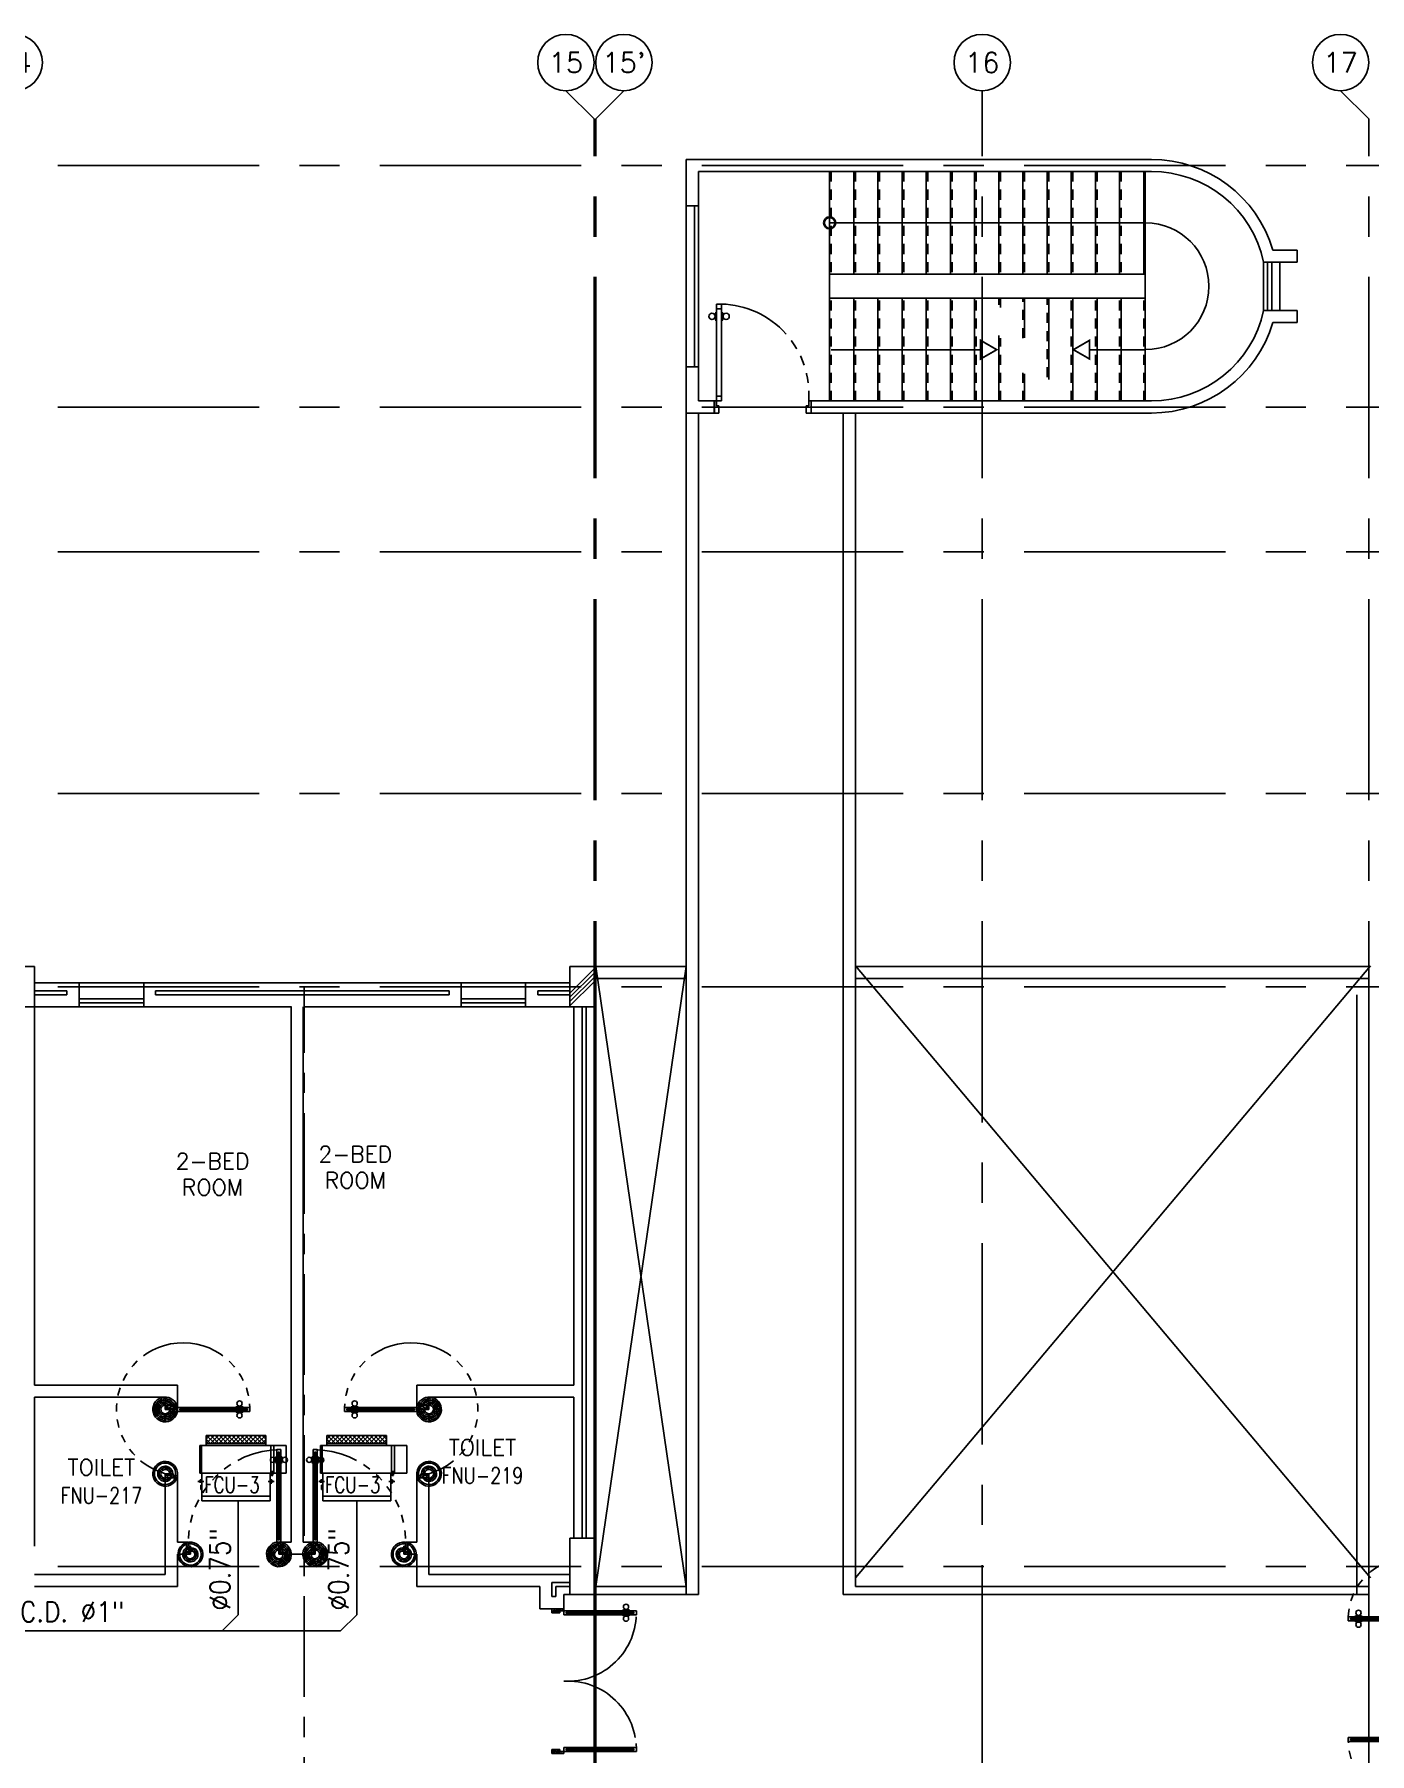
# Model space of a CAD drawing. Extents: x 417866242 to 417866469, y 43498047 to 43498124.
# Drawn here: x 417866409.37 to 417866425.95, y 43498102.88 to 43498124.24 of the extents above; entities that cross this region are included whole.
import ezdxf
from ezdxf.enums import TextEntityAlignment as Align

# ---------------------------------------------------------------- set-up
doc = ezdxf.new("R2010")
doc.units = 0
doc.header["$MEASUREMENT"] = 0
for name, pattern in [('CENTER', [2, 1.25, -0.25, 0.25, -0.25]), ('CENTERX2', [4, 2.5, -0.5, 0.5, -0.5]), ('HIDDEN', [0.375, 0.25, -0.125]), ('HIDDEN2', [0.1875, 0.125, -0.0625])]:
    doc.linetypes.add(name, pattern=pattern)
doc.layers.get('0').update_dxf_attribs({"linetype": 'CONTINUOUS'})
for name, color, linetype in [('AC-CD', 6, 'CONTINUOUS'), ('AC-TEXT', 2, 'CONTINUOUS'), ('AX-CR', 7, 'CONTINUOUS'), ('AX-TXT', 2, 'CONTINUOUS'), ('AXES', 11, 'CENTERX2'), ('AXES1', 11, 'CENTER'), ('COL', 11, 'CONTINUOUS'), ('DOOR', 11, 'CONTINUOUS'), ('EJ', 11, 'CONTINUOUS'), ('FCU', 6, 'CONTINUOUS'), ('HAT', 11, 'CONTINUOUS'), ('INSUL', 11, 'CONTINUOUS'), ('M-TEXT', 2, 'CONTINUOUS'), ('P-SOLIDWASTE', 6, 'CONTINUOUS'), ('RM-NAME', 11, 'CONTINUOUS'), ('RM-NO', 11, 'CONTINUOUS'), ('ROOF', 11, 'CONTINUOUS'), ('SHAFT', 11, 'CONTINUOUS'), ('STR', 11, 'CONTINUOUS'), ('WALL', 11, 'CONTINUOUS'), ('WIN', 11, 'CONTINUOUS')]:
    doc.layers.add(name, color=color, linetype=linetype)
doc.styles.add('ROMANS', font='ROMANS.shx', dxfattribs={"width": 0.6})

# ---------------------------------------------------------------- blocks, each defined once
blk = doc.blocks.new('A$C7FB5060D')
at = {"layer": 'DOOR', "color": 0, "linetype": 'ByBlock'}
for p, q in [((1.353, 1.271), (1.203, 1.271)), ((1.203, 1.271), (1.203, 1.241)), ((1.203, 1.241), (1.264, 1.241)), ((1.264, 1.241), (1.264, 1.211)), ((1.264, 1.211), (1.353, 1.211)), ((1.353, 1.211), (1.353, 1.271)), ((0.06, 0.158), (0, 0.158)), ((0, 0.158), (0, 0.097)), ((0, 0.097), (0, 0.158)), ((0.06, 0.097), (0, 0.097)), ((0.06, 0.097), (0.06, 0.158)), ((0.207, 0.166), (0.099, 0.166)), ((0.099, 0.158), (0.099, 0.166)), ((0.099, 0.097), (0.099, 0.089)), ((0.207, 0.089), (0.099, 0.089)), ((0.114, 0.177), (0.192, 0.177)), ((0.114, 0.166), (0.114, 0.177)), ((0.114, 0.166), (0.192, 0.166)), ((0.114, 0.089), (0.192, 0.089)), ((0.114, 0.089), (0.114, 0.078)), ((0.114, 0.078), (0.192, 0.078)), ((0.192, 0.166), (0.192, 0.177)), ((0.192, 0.089), (0.192, 0.078)), ((0.207, 0.158), (0.207, 0.166)), ((0.207, 0.097), (0.207, 0.089)), ((1.203, 0.158), (1.143, 0.158)), ((1.143, 0.158), (1.143, 0.097)), ((1.143, 0.097), (1.203, 0.097)), ((1.203, 0.158), (1.203, 0.097)), ((1.203, 0.097), (1.264, 0.097)), ((1.203, 0.067), (1.203, 0.097)), ((1.203, 0.067), (1.353, 0.067)), ((1.264, 0.127), (1.353, 0.127)), ((1.264, 0.097), (1.264, 0.127)), ((1.353, 0.127), (1.353, 0.067))]:
    blk.add_line(p, q, dxfattribs=at)
at = {"layer": 'DOOR', "linetype": 'ByBlock'}
for p, q in [((0.06, 0.158), (1.143, 0.158)), ((1.143, 0.097), (0.06, 0.097))]:
    blk.add_line(p, q, dxfattribs=at)
at = {"layer": 'DOOR', "color": 0, "linetype": 'ByBlock'}
for centre in [(0.153, 0.216), (0.153, 0.039)]:
    blk.add_circle(centre, 0.039, dxfattribs=at)
at = {"layer": 'DOOR', "linetype": 'HIDDEN', "ltscale": 0.5}
blk.add_arc((1.116, 0.127), 1.117, 85.5184, 178.456, dxfattribs=at)
at = {"layer": 'WALL'}
for p, q in [((1.353, 1.271), (1.203, 1.271)), ((1.353, 0.067), (1.203, 0.067)), ((1.353, 0.067), (1.203, 0.067)), ((1.203, 0.067), (1.353, 0.067))]:
    blk.add_line(p, q, dxfattribs=at)
blk = doc.blocks.new('A$C1DFA4FE8')
at = {"layer": 'DOOR', "color": 0, "linetype": 'ByBlock'}
for p, q in [((0, 1631), (0, 1581)), ((0, 1581), (0, 1631)), ((50, 1631), (0, 1631)), ((50, 1581), (0, 1581)), ((30, 1614), (30, 1598)), ((50, 1614), (30, 1614)), ((50, 1598), (30, 1598)), ((50, 1631), (50, 1614)), ((50, 1598), (50, 1581)), ((750, 1614), (750, 1631)), ((750, 1631), (800, 1631)), ((770, 1614), (750, 1614)), ((750, 1581), (750, 1598)), ((750, 1598), (770, 1598)), ((800, 1581), (750, 1581)), ((770, 1598), (770, 1614)), ((950, 1656), (800, 1656)), ((800, 1656), (800, 1631)), ((800, 1581), (800, 1631)), ((800, 1631), (850, 1631)), ((850, 1631), (850, 1606)), ((850, 1606), (950, 1606)), ((950, 1606), (950, 1656)), ((0, 81), (0, 131)), ((0, 131), (0, 81)), ((50, 131), (0, 131)), ((50, 81), (0, 81)), ((30, 98), (30, 114)), ((50, 114), (30, 114)), ((50, 98), (30, 98)), ((50, 114), (50, 131)), ((50, 81), (50, 98)), ((83, 131), (83, 138)), ((173, 138), (83, 138)), ((83, 81), (83, 74)), ((173, 74), (83, 74)), ((95, 138), (95, 147)), ((95, 147), (160, 147)), ((95, 138), (160, 138)), ((95, 74), (95, 65)), ((95, 74), (160, 74)), ((95, 65), (160, 65)), ((160, 138), (160, 147)), ((160, 74), (160, 65)), ((173, 131), (173, 138)), ((173, 81), (173, 74)), ((750, 131), (750, 114)), ((800, 131), (750, 131)), ((750, 114), (770, 114)), ((750, 98), (750, 81)), ((770, 98), (750, 98)), ((750, 81), (800, 81)), ((770, 114), (770, 98)), ((800, 131), (800, 81)), ((800, 56), (800, 81)), ((800, 81), (850, 81)), ((950, 56), (800, 56)), ((850, 106), (950, 106)), ((850, 81), (850, 106)), ((950, 106), (950, 56))]:
    blk.add_line(p, q, dxfattribs=at)
at = {"layer": 'DOOR', "linetype": 'ByBlock'}
for p, q in [((750, 1631), (50, 1631)), ((750, 1614), (50, 1614)), ((750, 1598), (50, 1598)), ((50, 1581), (750, 1581)), ((50, 131), (750, 131)), ((750, 114), (50, 114)), ((750, 98), (50, 98)), ((750, 81), (50, 81))]:
    blk.add_line(p, q, dxfattribs=at)
at = {"layer": 'DOOR', "color": 9, "linetype": 'ByBlock'}
for p, q in [((950, 1606), (837, 1656)), ((950, 1606), (850, 1619)), ((950, 1606), (910, 1656)), ((950, 106), (837, 56)), ((950, 106), (850, 93)), ((950, 106), (910, 56))]:
    blk.add_line(p, q, dxfattribs=at)
at = {"layer": 'DOOR', "color": 0, "linetype": 'ByBlock'}
for centre in [(128, 179), (128, 32)]:
    blk.add_circle(centre, 32.4, dxfattribs=at)
at = {"layer": 'DOOR', "linetype": 'HIDDEN', "ltscale": 0.5}
for centre, start, end in [((752, 1606), 178.0938, 273.7249), ((752, 106), 86.2751, 181.9062)]:
    blk.add_arc(centre, 752, start, end, dxfattribs=at)
at = {"layer": 'DOOR', "color": 9, "linetype": 'ByBlock'}
for centre, radius, start, end in [((950, 1606), 154, 161.1053, 166.2858), ((950, 1606), 134, 158.1598, 169.28), ((950, 1606), 114, 154.0838, 167.3774), ((950, 1606), 94.4, 148.0182, 180), ((950, 1606), 74.4, 137.7764, 180), ((950, 1606), 54.4, 113.2074, 180), ((950, 1606), 34.4, 90, 180), ((950, 1606), 14.4, 90, 180), ((950, 106), 154, 193.7142, 198.8947), ((950, 106), 134, 190.72, 201.8402), ((950, 106), 114, 192.6226, 205.9162), ((950, 106), 94.4, 180, 211.9818), ((950, 106), 74.4, 180, 222.2236), ((950, 106), 54.4, 180, 246.7926), ((950, 106), 34.4, 180, 270), ((950, 106), 14.4, 180, 270)]:
    blk.add_arc(centre, radius, start, end, dxfattribs=at)
blk = doc.blocks.new('A$C272A55A0')
at = {"layer": 'DOOR', "color": 0, "linetype": 'ByBlock'}
for p, q in [((0, 900), (0, 1050)), ((50, 1050), (0, 1050)), ((0, 900), (25, 900)), ((25, 950), (50, 950)), ((25, 900), (25, 950)), ((75, 900), (25, 900)), ((25, 850), (25, 900)), ((58, 870), (42, 870)), ((42, 870), (42, 850)), ((50, 950), (50, 1050)), ((58, 850), (58, 870)), ((75, 900), (75, 850)), ((1725, 900), (1775, 900)), ((1725, 900), (1725, 850)), ((1742, 870), (1758, 870)), ((1742, 850), (1742, 870)), ((1750, 950), (1750, 1050)), ((1750, 1050), (1800, 1050)), ((1775, 950), (1750, 950)), ((1758, 870), (1758, 850)), ((1775, 900), (1775, 950)), ((1800, 900), (1775, 900)), ((1775, 850), (1775, 900)), ((1800, 1050), (1800, 900)), ((42, 850), (25, 850)), ((75, 850), (58, 850)), ((1725, 850), (1742, 850)), ((1758, 850), (1775, 850)), ((25, 50), (42, 50)), ((25, 50), (25, 0)), ((25, 0), (75, 0)), ((75, 0), (25, 0)), ((42, 50), (42, 30)), ((42, 30), (58, 30)), ((58, 50), (75, 50)), ((58, 50), (58, 30)), ((75, 50), (75, 0)), ((1718, 160), (1709, 160)), ((1709, 95), (1709, 160)), ((1718, 95), (1709, 95)), ((1725, 173), (1718, 173)), ((1718, 173), (1718, 83)), ((1718, 95), (1718, 160)), ((1725, 83), (1718, 83)), ((1742, 50), (1725, 50)), ((1725, 50), (1725, 0)), ((1775, 0), (1725, 0)), ((1725, 0), (1775, 0)), ((1742, 50), (1742, 30)), ((1758, 30), (1742, 30)), ((1775, 50), (1758, 50)), ((1758, 50), (1758, 30)), ((1775, 173), (1782, 173)), ((1775, 83), (1782, 83)), ((1775, 50), (1775, 0)), ((1782, 173), (1782, 83)), ((1782, 160), (1791, 160)), ((1782, 95), (1782, 160)), ((1782, 95), (1791, 95)), ((1791, 95), (1791, 160))]:
    blk.add_line(p, q, dxfattribs=at)
at = {"layer": 'DOOR', "color": 9, "linetype": 'ByBlock'}
for p, q in [((50, 1050), (0, 1010)), ((50, 1050), (0, 937)), ((50, 1050), (37, 950)), ((1750, 1050), (1800, 1010)), ((1750, 1050), (1800, 937)), ((1750, 1050), (1763, 950))]:
    blk.add_line(p, q, dxfattribs=at)
at = {"layer": 'DOOR', "linetype": 'ByBlock'}
for p, q in [((25, 850), (25, 50)), ((42, 850), (42, 50)), ((58, 850), (58, 50)), ((75, 50), (75, 850)), ((1725, 50), (1725, 850)), ((1742, 850), (1742, 50)), ((1758, 850), (1758, 50)), ((1775, 850), (1775, 50))]:
    blk.add_line(p, q, dxfattribs=at)
at = {"layer": 'DOOR', "color": 0, "linetype": 'ByBlock'}
for centre in [(1676, 128), (1824, 128)]:
    blk.add_circle(centre, 32.4, dxfattribs=at)
at = {"layer": 'DOOR', "color": 9, "linetype": 'ByBlock'}
for centre, radius, start, end in [((50, 1050), 54.4, 203.2074, 270), ((50, 1050), 74.4, 227.7764, 270), ((50, 1050), 94.4, 238.0182, 270), ((50, 1050), 114, 244.0838, 257.3774), ((50, 1050), 134, 248.1598, 259.28), ((50, 1050), 154, 251.1053, 256.2858), ((50, 1050), 34.4, 180, 270), ((50, 1050), 14.4, 180, 270), ((1750, 1050), 14.4, 270, 0), ((1750, 1050), 34.4, 270, 0), ((1750, 1050), 54.4, 270, 336.7926), ((1750, 1050), 74.4, 270, 312.2236), ((1750, 1050), 94.4, 270, 301.9818), ((1750, 1050), 114, 282.6226, 295.9162), ((1750, 1050), 134, 280.72, 291.8402), ((1750, 1050), 154, 283.7142, 288.8947)]:
    blk.add_arc(centre, radius, start, end, dxfattribs=at)
at = {"layer": 'DOOR', "linetype": 'HIDDEN', "ltscale": 0.5}
for centre, start, end in [((50, 851), 268.3174, 3.2965), ((1750, 851), 176.7035, 271.6826)]:
    blk.add_arc(centre, 851, start, end, dxfattribs=at)
at = {"layer": 'WALL', "linetype": 'ByBlock'}
blk.add_line((1800, 900), (1800, 1050), dxfattribs=at)
blk = doc.blocks.new('C11')
at = {"layer": 'HAT'}
h = blk.add_hatch(dxfattribs=at)
h.set_pattern_fill('ANSI31', color=256, scale=300, style=0)
h.set_pattern_definition([(45, (-248556.182, -75061.005), (-26.5165043, 26.5165043), [])])
h.paths.add_polyline_path([(300, 700), (0, 700), (0, 350), (300, 350)])
h.paths.add_polyline_path([(300, 350), (0, 350), (0, 0), (300, 0)])
at = {"layer": 'COL'}
blk.add_lwpolyline([(300, 700), (300, 0), (0, 0), (0, 700)], close=True, dxfattribs=at)
blk = doc.blocks.new('DOOR100')
at = {"layer": 'DOOR', "color": 7, "linetype": 'ByBlock'}
for p, q in [((-75, 1250), (-75, 1300)), ((-75, 1300), (-25, 1300)), ((-25, 1300), (-75, 1300)), ((-25, 1250), (-25, 1300)), ((-91, 1205), (-91, 1140)), ((-82, 1205), (-91, 1205)), ((-82, 1140), (-91, 1140)), ((-82, 1128), (-82, 1218)), ((-75, 1218), (-82, 1218)), ((-82, 1205), (-82, 1140)), ((-75, 1128), (-82, 1128)), ((-58, 1250), (-75, 1250)), ((-58, 1250), (-58, 1270)), ((-42, 1270), (-58, 1270)), ((-42, 1250), (-42, 1270)), ((-25, 1250), (-42, 1250)), ((-25, 1218), (-18, 1218)), ((-25, 1128), (-18, 1128)), ((-18, 1128), (-18, 1218)), ((-18, 1205), (-18, 1140)), ((-18, 1205), (-9, 1205)), ((-18, 1140), (-9, 1140)), ((-9, 1205), (-9, 1140)), ((-1200, 0), (-1200, 150)), ((-1200, 150), (-1175, 150)), ((-1200, 150), (-1200, 0)), ((-1150, 0), (-1200, 114)), ((-1150, 0), (-1200, 40)), ((-1150, 0), (-1200, 0)), ((-1175, 150), (-1175, 100)), ((-1175, 100), (-1150, 100)), ((-1150, 0), (-1163, 100)), ((-1150, 100), (-1150, 0)), ((-75, 200), (-58, 200)), ((-75, 150), (-75, 200)), ((-75, 150), (-25, 150)), ((-58, 200), (-58, 180)), ((-58, 180), (-42, 180)), ((-50, 0), (0, 114)), ((-50, 100), (-50, 0)), ((-50, 0), (-37, 100)), ((-25, 100), (-50, 100)), ((-50, 0), (0, 40)), ((-50, 0), (0, 0)), ((-42, 200), (-25, 200)), ((-42, 180), (-42, 200)), ((-25, 200), (-25, 150)), ((0, 150), (-25, 150)), ((-25, 150), (-25, 100)), ((0, 0), (0, 150)), ((0, 150), (0, 0))]:
    blk.add_line(p, q, dxfattribs=at)
at = {"layer": 'DOOR', "linetype": 'ByBlock'}
for p, q in [((-75, 1250), (-75, 200)), ((-58, 200), (-58, 1250)), ((-42, 200), (-42, 1250)), ((-25, 200), (-25, 1250))]:
    blk.add_line(p, q, dxfattribs=at)
at = {"layer": 'DOOR', "color": 7, "linetype": 'ByBlock'}
for centre in [(-124, 1173), (24, 1173)]:
    blk.add_circle(centre, 32.4, dxfattribs=at)
at = {"layer": 'DOOR', "linetype": 'HIDDEN', "ltscale": 0.5}
blk.add_arc((-25, 150), 1150, 90, 180, dxfattribs=at)
at = {"layer": 'DOOR', "color": 7, "linetype": 'ByBlock'}
for centre, radius, start, end in [((-1150, 0), 154, 103.7142, 108.8947), ((-1150, 0), 134, 100.72, 111.8402), ((-1150, 0), 94.4, 90, 121.9818), ((-1150, 0), 74.4, 90, 132.2236), ((-1150, 0), 54.4, 90, 156.7926), ((-1150, 0), 34.4, 90, 180), ((-1150, 0), 14.4, 90, 180), ((-50, 0), 94.4, 58.0182, 90), ((-50, 0), 74.4, 47.7764, 90), ((-50, 0), 54.4, 23.2074, 90), ((-50, 0), 34.4, 0, 90), ((-50, 0), 14.4, 0, 90), ((-50, 0), 134, 68.1598, 79.28), ((-50, 0), 114, 64.0838, 77.3774), ((-50, 0), 154, 71.1053, 76.2858)]:
    blk.add_arc(centre, radius, start, end, dxfattribs=at)
blk = doc.blocks.new('DOOR90')
at = {"layer": 'DOOR', "color": 7, "linetype": 'ByBlock'}
for p, q in [((-150, 0), (0, 0)), ((-150, 0), (-150, -25)), ((0, -50), (-114, 0)), ((0, -50), (-40, 0)), ((0, -50), (0, 0)), ((-1000, -25), (-1050, -25)), ((-1050, -75), (-1050, -25)), ((-1050, -25), (-1050, -75)), ((-1000, -75), (-1050, -75)), ((-1000, -42), (-1020, -42)), ((-1020, -42), (-1020, -58)), ((-1000, -58), (-1020, -58)), ((-1000, -25), (-1000, -42)), ((-1000, -58), (-1000, -75)), ((-878, -18), (-968, -18)), ((-968, -25), (-968, -18)), ((-968, -75), (-968, -82)), ((-878, -82), (-968, -82)), ((-955, -9), (-890, -9)), ((-955, -18), (-955, -9)), ((-955, -18), (-890, -18)), ((-955, -82), (-890, -82)), ((-955, -82), (-955, -91)), ((-955, -91), (-890, -91)), ((-890, -18), (-890, -9)), ((-890, -82), (-890, -91)), ((-878, -25), (-878, -18)), ((-878, -75), (-878, -82)), ((-200, -25), (-150, -25)), ((-200, -42), (-200, -25)), ((-180, -42), (-200, -42)), ((-200, -58), (-180, -58)), ((-200, -75), (-200, -58)), ((-150, -75), (-200, -75)), ((-180, -58), (-180, -42)), ((-150, -25), (-100, -25)), ((-150, -75), (-150, -25)), ((-100, -25), (-100, -50)), ((0, -50), (-100, -37)), ((-100, -50), (0, -50)), ((0, -850), (-114, -900)), ((-100, -875), (-100, -850)), ((0, -850), (-100, -863)), ((-100, -850), (0, -850)), ((0, -850), (-40, -900)), ((0, -850), (0, -900)), ((-150, -875), (-100, -875)), ((-150, -900), (-150, -875)), ((-150, -900), (0, -900)), ((0, -900), (-150, -900))]:
    blk.add_line(p, q, dxfattribs=at)
at = {"layer": 'DOOR', "linetype": 'ByBlock'}
for p, q in [((-200, -25), (-1000, -25)), ((-200, -42), (-1000, -42)), ((-200, -58), (-1000, -58)), ((-1000, -75), (-200, -75))]:
    blk.add_line(p, q, dxfattribs=at)
at = {"layer": 'DOOR', "color": 7, "linetype": 'ByBlock'}
for centre in [(-923, 24), (-923, -124)]:
    blk.add_circle(centre, 32.4, dxfattribs=at)
for centre, radius, start, end in [((0, -50), 154, 161.1053, 166.2858), ((0, -50), 94.4, 148.0182, 180), ((0, -50), 134, 158.1598, 169.28), ((0, -50), 114, 154.0838, 167.3774), ((0, -50), 74.4, 137.7764, 180), ((0, -50), 54.4, 113.2074, 180), ((0, -50), 34.4, 90, 180), ((0, -50), 14.4, 90, 180), ((0, -850), 94.4, 180, 211.9818), ((0, -850), 74.4, 180, 222.2236), ((0, -850), 54.4, 180, 246.7926), ((0, -850), 34.4, 180, 270), ((0, -850), 14.4, 180, 270), ((0, -850), 154, 193.7142, 198.8947), ((0, -850), 134, 190.72, 201.8402)]:
    blk.add_arc(centre, radius, start, end, dxfattribs=at)
at = {"layer": 'DOOR', "linetype": 'HIDDEN', "ltscale": 0.5}
blk.add_arc((-222, -50), 828, 178.2701, 275.003, dxfattribs=at)
blk = doc.blocks.new('AXU')
at = {"layer": 'AX-CR'}
blk.add_circle((0, 350), 350, dxfattribs=at)
at = {"layer": 'AX-TXT', "style": 'ROMANS'}
blk.add_attdef('AX', text='', height=250, dxfattribs=at).set_placement((0, 350), align=Align.MIDDLE)
blk = doc.blocks.new('*X99')
at = {"color": 0}
for p, q in [((16890, -2467), (16943, -2414)), ((16890, -2520), (16990, -2420)), ((16990, -2565), (16890, -2465)), ((16890, -2573), (16990, -2473)), ((16990, -2619), (16890, -2519)), ((16890, -2626), (16990, -2526)), ((16990, -2512), (16892, -2414)), ((16990, -2459), (16945, -2414)), ((16990, -2672), (16890, -2572)), ((16890, -2679), (16990, -2579)), ((16990, -2725), (16890, -2625)), ((16890, -2732), (16990, -2632)), ((16990, -2778), (16890, -2678)), ((16890, -2785), (16990, -2685)), ((16990, -2831), (16890, -2731)), ((16890, -2838), (16990, -2738)), ((16990, -2884), (16890, -2784)), ((16890, -2891), (16990, -2791)), ((16990, -2937), (16890, -2837)), ((16890, -2944), (16990, -2844)), ((16990, -2990), (16890, -2890)), ((16890, -2997), (16990, -2897)), ((16990, -3043), (16890, -2943)), ((16890, -3050), (16990, -2950)), ((16990, -3096), (16890, -2996)), ((16890, -3103), (16990, -3003)), ((16990, -3149), (16890, -3049)), ((16944, -3155), (16890, -3102)), ((16892, -3155), (16990, -3056)), ((16945, -3155), (16990, -3109))]:
    blk.add_line(p, q, dxfattribs=at)
blk = doc.blocks.new('RM1')
at = {"layer": 'RM-NAME', "style": 'ROMANS'}
for tag, p in [('ROOMNAME1', (0, 324)), ('ROOMNAME2', (0, 0))]:
    blk.add_attdef(tag, text='', height=200, dxfattribs=at).set_placement(p, align=Align.MIDDLE)

msp = doc.modelspace()

# ---------------------------------------------------------------- hatches: boundary and pattern name
at = {"layer": 'HAT', "linetype": 'ByBlock', "ltscale": 0.3}
h = msp.add_hatch(dxfattribs=at)
h.set_pattern_fill('ANSI31', color=256, scale=300, style=0)
h.set_pattern_definition([(45.000427, (417866157.528162, 43498029.797614), (-0.026516163, 0.026516558), [])])
h.paths.add_polyline_path([(417866416.321, 43498112.659), (417866416.021, 43498112.659), (417866416.021, 43498112.409), (417866416.321, 43498112.409)])
h.paths.add_polyline_path([(417866416.321, 43498112.409), (417866416.021, 43498112.409), (417866416.021, 43498112.159), (417866416.321, 43498112.159)])

# ---------------------------------------------------------------- linework, layer by layer
at = {"layer": 'AC-CD'}
for p, q in [((417866411.901, 43498106.023), (417866411.901, 43498104.608)), ((417866413.374, 43498106.023), (417866413.374, 43498104.608)), ((417866411.701, 43498104.408), (417866411.901, 43498104.608)), ((417866413.174, 43498104.408), (417866413.374, 43498104.608)), ((417866413.174, 43498104.408), (417866408.443, 43498104.408))]:
    msp.add_line(p, q, dxfattribs=at)
at = {"layer": 'AXES'}
for p, q in [((417866416.321, 43498123.187), (417866415.971, 43498123.537)), ((417866416.341, 43498123.187), (417866416.691, 43498123.537)), ((417866421.141, 43498046.724), (417866421.141, 43498123.537)), ((417866425.941, 43498123.187), (417866425.591, 43498123.537)), ((417866416.321, 43498046.724), (417866416.321, 43498123.187)), ((417866416.341, 43498046.724), (417866416.341, 43498123.187)), ((417866425.941, 43498046.724), (417866425.941, 43498123.187)), ((417866468.161, 43498122.609), (417866400.121, 43498122.609)), ((417866468.161, 43498119.609), (417866400.121, 43498119.609)), ((417866468.161, 43498117.809), (417866400.121, 43498117.809)), ((417866468.161, 43498114.809), (417866400.121, 43498114.809)), ((417866468.161, 43498112.409), (417866400.121, 43498112.409)), ((417866468.161, 43498105.209), (417866400.121, 43498105.209))]:
    msp.add_line(p, q, dxfattribs=at)
at = {"layer": 'AXES1'}
msp.add_line((417866412.721, 43498053.589), (417866412.721, 43498112.409), dxfattribs=at)
at = {"layer": 'COL'}
for p, q in [((417866416.021, 43498112.659), (417866416.321, 43498112.659)), ((417866416.021, 43498112.159), (417866416.021, 43498112.659)), ((417866416.321, 43498112.659), (417866416.321, 43498112.159)), ((417866416.321, 43498112.159), (417866416.021, 43498112.159))]:
    msp.add_line(p, q, dxfattribs=at)
at = {"layer": 'COL', "linetype": 'HIDDEN2'}
msp.add_line((417866425.941, 43498112.659), (417866425.941, 43498112.509), dxfattribs=at)
at = {"layer": 'COL'}
msp.add_lwpolyline([(417866408.871, 43498112.159), (417866408.871, 43498112.659), (417866409.371, 43498112.659), (417866409.371, 43498112.159)], close=True, dxfattribs=at)
at = {"layer": 'EJ'}
for p, q in [((417866416.321, 43498102.709), (417866416.321, 43498104.859)), ((417866416.341, 43498102.709), (417866416.341, 43498104.859))]:
    msp.add_line(p, q, dxfattribs=at)
at = {"layer": 'FCU', "color": 6}
for p, q in [((417866411.424, 43498106.369), (417866411.424, 43498106.712)), ((417866411.424, 43498106.712), (417866412.343, 43498106.712)), ((417866412.343, 43498106.712), (417866412.343, 43498106.369)), ((417866412.923, 43498106.369), (417866412.923, 43498106.712)), ((417866412.923, 43498106.712), (417866413.843, 43498106.712)), ((417866413.843, 43498106.712), (417866413.843, 43498106.369)), ((417866412.343, 43498106.369), (417866411.424, 43498106.369)), ((417866411.452, 43498106.023), (417866411.452, 43498106.369)), ((417866412.297, 43498106.023), (417866412.297, 43498106.369)), ((417866413.843, 43498106.369), (417866412.923, 43498106.369)), ((417866412.951, 43498106.023), (417866412.951, 43498106.369)), ((417866413.796, 43498106.023), (417866413.796, 43498106.369)), ((417866411.452, 43498106.023), (417866412.297, 43498106.023)), ((417866412.951, 43498106.023), (417866413.796, 43498106.023))]:
    msp.add_line(p, q, dxfattribs=at)
at = {"layer": 'FCU', "color": 3}
for p, q in [((417866411.444, 43498106.369), (417866411.444, 43498106.712)), ((417866411.504, 43498106.834), (417866412.245, 43498106.834)), ((417866411.504, 43498106.834), (417866411.504, 43498106.712)), ((417866411.504, 43498106.734), (417866412.245, 43498106.734)), ((417866412.245, 43498106.834), (417866412.245, 43498106.712)), ((417866412.305, 43498106.369), (417866412.305, 43498106.712)), ((417866412.343, 43498106.712), (417866412.496, 43498106.712)), ((417866412.496, 43498106.712), (417866412.496, 43498106.369)), ((417866412.943, 43498106.369), (417866412.943, 43498106.712)), ((417866413.003, 43498106.834), (417866413.744, 43498106.834)), ((417866413.003, 43498106.834), (417866413.003, 43498106.712)), ((417866413.003, 43498106.734), (417866413.744, 43498106.734)), ((417866413.744, 43498106.834), (417866413.744, 43498106.712)), ((417866413.804, 43498106.369), (417866413.804, 43498106.712)), ((417866413.843, 43498106.712), (417866413.995, 43498106.712)), ((417866413.995, 43498106.712), (417866413.995, 43498106.369)), ((417866411.402, 43498106.265), (417866411.475, 43498106.265)), ((417866411.422, 43498106.255), (417866411.422, 43498106.275)), ((417866411.422, 43498106.275), (417866411.452, 43498106.275)), ((417866411.422, 43498106.255), (417866411.452, 43498106.255)), ((417866411.437, 43498106.245), (417866411.437, 43498106.292)), ((417866412.347, 43498106.265), (417866412.274, 43498106.265)), ((417866412.327, 43498106.275), (417866412.297, 43498106.275)), ((417866412.327, 43498106.255), (417866412.297, 43498106.255)), ((417866412.312, 43498106.344), (417866412.312, 43498106.369)), ((417866412.332, 43498106.344), (417866412.312, 43498106.344)), ((417866412.312, 43498106.235), (417866412.312, 43498106.292)), ((417866412.322, 43498106.328), (417866412.322, 43498106.396)), ((417866412.327, 43498106.255), (417866412.327, 43498106.275)), ((417866412.332, 43498106.344), (417866412.332, 43498106.369)), ((417866412.496, 43498106.369), (417866412.343, 43498106.369)), ((417866412.902, 43498106.265), (417866412.974, 43498106.265)), ((417866412.921, 43498106.255), (417866412.921, 43498106.275)), ((417866412.921, 43498106.275), (417866412.951, 43498106.275)), ((417866412.921, 43498106.255), (417866412.951, 43498106.255)), ((417866412.936, 43498106.245), (417866412.936, 43498106.292)), ((417866413.846, 43498106.265), (417866413.773, 43498106.265)), ((417866413.826, 43498106.275), (417866413.796, 43498106.275)), ((417866413.826, 43498106.255), (417866413.796, 43498106.255)), ((417866413.811, 43498106.344), (417866413.811, 43498106.369)), ((417866413.831, 43498106.344), (417866413.811, 43498106.344)), ((417866413.811, 43498106.235), (417866413.811, 43498106.292)), ((417866413.821, 43498106.328), (417866413.821, 43498106.396)), ((417866413.826, 43498106.255), (417866413.826, 43498106.275)), ((417866413.831, 43498106.344), (417866413.831, 43498106.369)), ((417866413.995, 43498106.369), (417866413.843, 43498106.369)), ((417866411.437, 43498106.22), (417866411.452, 43498106.22)), ((417866411.437, 43498106.165), (417866411.437, 43498106.22)), ((417866411.437, 43498106.165), (417866411.452, 43498106.165)), ((417866411.452, 43498106.083), (417866412.297, 43498106.083)), ((417866412.936, 43498106.22), (417866412.951, 43498106.22)), ((417866412.936, 43498106.165), (417866412.936, 43498106.22)), ((417866412.936, 43498106.165), (417866412.951, 43498106.165)), ((417866412.951, 43498106.083), (417866413.796, 43498106.083))]:
    msp.add_line(p, q, dxfattribs=at)
at = {"layer": 'INSUL'}
for p, q in [((417866409.371, 43498112.359), (417866409.774, 43498112.359)), ((417866409.371, 43498112.309), (417866409.774, 43498112.309)), ((417866409.774, 43498112.359), (417866409.774, 43498112.309)), ((417866410.874, 43498112.359), (417866410.874, 43498112.309)), ((417866410.874, 43498112.359), (417866414.521, 43498112.359)), ((417866410.874, 43498112.309), (417866414.521, 43498112.309)), ((417866414.521, 43498112.359), (417866414.521, 43498112.309)), ((417866415.621, 43498112.359), (417866415.621, 43498112.309)), ((417866415.621, 43498112.359), (417866416.021, 43498112.359)), ((417866415.621, 43498112.309), (417866416.021, 43498112.309)), ((417866416.171, 43498105.559), (417866416.171, 43498112.159)), ((417866416.221, 43498105.559), (417866416.221, 43498112.159)), ((417866416.021, 43498105.009), (417866415.796, 43498105.009)), ((417866415.796, 43498105.009), (417866415.796, 43498104.834)), ((417866416.021, 43498104.959), (417866415.846, 43498104.959)), ((417866415.846, 43498104.959), (417866415.846, 43498104.834)), ((417866415.846, 43498104.834), (417866415.796, 43498104.834))]:
    msp.add_line(p, q, dxfattribs=at)
at = {"layer": 'P-SOLIDWASTE'}
msp.add_lwpolyline([(417866409.651, 43498104.408, 0, 0.15, 0), (417866409.924, 43498104.408, 0.15, 0.15, 0)], format="xyseb", dxfattribs=at)
at = {"layer": 'ROOF'}
for p, q in [((417866419.246, 43498121.259), (417866419.246, 43498120.959)), ((417866423.166, 43498121.259), (417866419.246, 43498121.259)), ((417866423.166, 43498120.959), (417866423.166, 43498121.259)), ((417866423.166, 43498120.959), (417866419.246, 43498120.959)), ((417866417.466, 43498119.534), (417866417.466, 43498104.859)), ((417866417.616, 43498119.534), (417866417.616, 43498104.859)), ((417866419.416, 43498119.534), (417866419.416, 43498104.859)), ((417866419.566, 43498119.534), (417866419.566, 43498104.959)), ((417866416.341, 43498112.659), (417866417.466, 43498112.659)), ((417866416.341, 43498112.659), (417866416.341, 43498112.459)), ((417866419.566, 43498112.659), (417866425.941, 43498112.659)), ((417866416.34, 43498112.509), (417866417.466, 43498112.509)), ((417866416.341, 43498104.859), (417866416.341, 43498112.459)), ((417866419.566, 43498112.509), (417866425.94, 43498112.509)), ((417866425.941, 43498104.859), (417866425.941, 43498112.459)), ((417866425.791, 43498104.859), (417866425.791, 43498112.309)), ((417866417.466, 43498104.959), (417866416.321, 43498104.959)), ((417866425.941, 43498104.959), (417866419.566, 43498104.959)), ((417866417.616, 43498104.859), (417866416.321, 43498104.859)), ((417866425.941, 43498104.859), (417866419.416, 43498104.859)), ((417866425.791, 43498104.859), (417866425.941, 43498104.859))]:
    msp.add_line(p, q, dxfattribs=at)
at = {"layer": 'SHAFT'}
for p, q in [((417866416.341, 43498104.959), (417866417.466, 43498112.659)), ((417866417.466, 43498104.959), (417866416.341, 43498112.659)), ((417866419.566, 43498105.069), (417866425.961, 43498112.669)), ((417866425.961, 43498105.069), (417866419.566, 43498112.669))]:
    msp.add_line(p, q, dxfattribs=at)
at = {"layer": 'STR'}
for p, q in [((417866419.246, 43498122.534), (417866419.246, 43498121.259)), ((417866419.546, 43498122.534), (417866419.546, 43498121.259)), ((417866419.846, 43498122.534), (417866419.846, 43498121.259)), ((417866420.146, 43498122.534), (417866420.146, 43498121.259)), ((417866420.446, 43498122.534), (417866420.446, 43498121.259)), ((417866420.746, 43498122.534), (417866420.746, 43498121.259)), ((417866421.046, 43498122.534), (417866421.046, 43498121.259)), ((417866421.346, 43498122.534), (417866421.346, 43498121.259)), ((417866421.646, 43498122.534), (417866421.646, 43498121.259)), ((417866421.946, 43498122.534), (417866421.946, 43498121.259)), ((417866422.246, 43498122.534), (417866422.246, 43498121.259)), ((417866422.546, 43498122.534), (417866422.546, 43498121.259)), ((417866422.846, 43498122.534), (417866422.846, 43498121.259)), ((417866423.146, 43498122.534), (417866423.146, 43498121.259)), ((417866423.166, 43498122.534), (417866423.166, 43498121.259)), ((417866419.246, 43498121.896), (417866423.169, 43498121.896)), ((417866419.246, 43498119.684), (417866419.246, 43498120.959)), ((417866419.546, 43498119.684), (417866419.546, 43498120.959)), ((417866419.846, 43498119.684), (417866419.846, 43498120.959)), ((417866420.146, 43498119.684), (417866420.146, 43498120.959)), ((417866420.446, 43498119.684), (417866420.446, 43498120.959)), ((417866420.746, 43498119.684), (417866420.746, 43498120.959)), ((417866421.046, 43498119.684), (417866421.046, 43498120.959)), ((417866421.346, 43498120.879), (417866421.346, 43498120.959)), ((417866421.346, 43498120.879), (417866421.346, 43498120.959)), ((417866421.366, 43498120.847), (417866421.366, 43498120.959)), ((417866421.366, 43498120.847), (417866421.366, 43498120.959)), ((417866421.666, 43498120.469), (417866421.666, 43498120.959)), ((417866421.966, 43498119.949), (417866421.966, 43498120.959)), ((417866422.266, 43498119.684), (417866422.266, 43498120.959)), ((417866422.566, 43498119.684), (417866422.566, 43498120.959)), ((417866422.866, 43498119.684), (417866422.866, 43498120.959)), ((417866423.166, 43498119.684), (417866423.166, 43498120.959)), ((417866421.121, 43498120.321), (417866419.266, 43498120.321)), ((417866421.346, 43498119.684), (417866421.346, 43498120.498)), ((417866422.473, 43498120.321), (417866423.169, 43498120.321)), ((417866421.666, 43498119.684), (417866421.666, 43498120.02)), ((417866416.341, 43498104.859), (417866416.341, 43498104.959))]:
    msp.add_line(p, q, dxfattribs=at)
at = {"layer": 'STR', "linetype": 'HIDDEN2'}
for p, q in [((417866419.266, 43498122.534), (417866419.266, 43498121.259)), ((417866419.566, 43498122.534), (417866419.566, 43498121.259)), ((417866419.866, 43498122.534), (417866419.866, 43498121.259)), ((417866420.166, 43498122.534), (417866420.166, 43498121.259)), ((417866420.466, 43498122.534), (417866420.466, 43498121.259)), ((417866420.766, 43498122.534), (417866420.766, 43498121.259)), ((417866421.066, 43498122.534), (417866421.066, 43498121.259)), ((417866421.366, 43498122.534), (417866421.366, 43498121.259)), ((417866421.666, 43498122.534), (417866421.666, 43498121.259)), ((417866421.966, 43498122.534), (417866421.966, 43498121.259)), ((417866422.266, 43498122.534), (417866422.266, 43498121.259)), ((417866422.566, 43498122.534), (417866422.566, 43498121.259)), ((417866422.866, 43498122.534), (417866422.866, 43498121.259)), ((417866423.146, 43498122.534), (417866423.146, 43498121.259)), ((417866423.166, 43498122.534), (417866423.166, 43498121.259)), ((417866419.266, 43498119.684), (417866419.266, 43498120.959)), ((417866419.566, 43498119.684), (417866419.566, 43498120.959)), ((417866419.866, 43498119.684), (417866419.866, 43498120.959)), ((417866420.166, 43498119.684), (417866420.166, 43498120.959)), ((417866420.466, 43498119.684), (417866420.466, 43498120.959)), ((417866420.766, 43498119.684), (417866420.766, 43498120.959)), ((417866421.066, 43498119.684), (417866421.066, 43498120.959)), ((417866421.646, 43498120.465), (417866421.646, 43498120.959)), ((417866421.946, 43498119.978), (417866421.946, 43498120.959)), ((417866422.246, 43498119.684), (417866422.246, 43498120.959)), ((417866422.546, 43498119.684), (417866422.546, 43498120.959)), ((417866422.846, 43498119.684), (417866422.846, 43498120.959)), ((417866423.146, 43498119.684), (417866423.146, 43498120.959)), ((417866421.366, 43498119.684), (417866421.366, 43498120.466)), ((417866421.646, 43498119.684), (417866421.646, 43498120.049))]:
    msp.add_line(p, q, dxfattribs=at)
at = {"layer": 'STR', "const_width": 0.0215}
for points in [[(417866421.121, 43498120.437), (417866421.121, 43498120.206), (417866421.321, 43498120.321)], [(417866422.473, 43498120.437), (417866422.473, 43498120.206), (417866422.273, 43498120.321)]]:
    msp.add_lwpolyline(points, close=True, dxfattribs=at)
at = {"layer": 'STR'}
for radius in [0.075, 0.065]:
    msp.add_circle((417866419.246, 43498121.896), radius, dxfattribs=at)
msp.add_arc((417866423.169, 43498121.109), 0.787, 270, 90, dxfattribs=at)
at = {"layer": 'WALL'}
for p, q in [((417866417.466, 43498122.684), (417866417.466, 43498122.109)), ((417866423.242, 43498122.684), (417866417.466, 43498122.684)), ((417866417.616, 43498122.534), (417866417.616, 43498122.109)), ((417866423.242, 43498122.534), (417866417.616, 43498122.534)), ((417866417.466, 43498122.109), (417866417.616, 43498122.109)), ((417866424.635, 43498121.409), (417866425.051, 43498121.409)), ((417866424.751, 43498121.559), (417866425.051, 43498121.559)), ((417866425.051, 43498121.409), (417866425.051, 43498121.559)), ((417866424.635, 43498120.809), (417866425.051, 43498120.809)), ((417866425.051, 43498120.659), (417866425.051, 43498120.809)), ((417866424.751, 43498120.659), (417866425.051, 43498120.659)), ((417866417.466, 43498120.109), (417866417.466, 43498119.534)), ((417866417.466, 43498120.109), (417866417.616, 43498120.109)), ((417866417.616, 43498120.109), (417866417.616, 43498119.684)), ((417866417.816, 43498119.684), (417866417.616, 43498119.684)), ((417866417.816, 43498119.684), (417866417.816, 43498119.534)), ((417866419.016, 43498119.684), (417866419.016, 43498119.534)), ((417866423.242, 43498119.684), (417866419.016, 43498119.684)), ((417866417.816, 43498119.534), (417866417.466, 43498119.534)), ((417866423.242, 43498119.534), (417866419.016, 43498119.534)), ((417866409.371, 43498112.459), (417866409.928, 43498112.459)), ((417866409.928, 43498112.459), (417866409.928, 43498112.159)), ((417866410.728, 43498112.459), (417866410.728, 43498112.159)), ((417866410.728, 43498112.459), (417866414.671, 43498112.459)), ((417866414.671, 43498112.459), (417866414.671, 43498112.159)), ((417866416.021, 43498112.459), (417866415.471, 43498112.459)), ((417866415.471, 43498112.459), (417866415.471, 43498112.159)), ((417866409.371, 43498112.159), (417866409.928, 43498112.159)), ((417866409.371, 43498107.459), (417866409.371, 43498112.159)), ((417866410.728, 43498112.159), (417866412.562, 43498112.159)), ((417866412.559, 43498105.509), (417866412.559, 43498112.159)), ((417866412.709, 43498105.509), (417866412.709, 43498112.159)), ((417866412.712, 43498112.159), (417866414.671, 43498112.159)), ((417866416.021, 43498112.159), (417866415.471, 43498112.159)), ((417866416.071, 43498107.459), (417866416.071, 43498112.159)), ((417866416.321, 43498106.809), (417866416.321, 43498112.159)), ((417866416.321, 43498112.159), (417866416.321, 43498105.559)), ((417866409.371, 43498105.459), (417866409.371, 43498107.309)), ((417866410.996, 43498107.209), (417866410.996, 43498107.309)), ((417866411.146, 43498107.209), (417866411.146, 43498107.459)), ((417866414.121, 43498107.209), (417866414.121, 43498107.459)), ((417866414.121, 43498107.459), (417866416.071, 43498107.459)), ((417866414.271, 43498107.209), (417866414.271, 43498107.309)), ((417866414.271, 43498107.209), (417866414.271, 43498107.309)), ((417866414.271, 43498107.309), (417866416.071, 43498107.309)), ((417866415.121, 43498107.309), (417866416.071, 43498107.309)), ((417866416.071, 43498105.559), (417866416.071, 43498107.309)), ((417866414.121, 43498107.209), (417866414.271, 43498107.209)), ((417866410.996, 43498105.109), (417866410.996, 43498106.309)), ((417866411.146, 43498105.509), (417866411.146, 43498106.309)), ((417866414.121, 43498105.509), (417866414.121, 43498106.309)), ((417866414.121, 43498106.309), (417866414.271, 43498106.309)), ((417866414.271, 43498105.109), (417866414.271, 43498106.309)), ((417866411.258, 43498105.509), (417866411.146, 43498105.509)), ((417866411.258, 43498105.359), (417866411.258, 43498105.509)), ((417866412.458, 43498105.359), (417866412.458, 43498105.509)), ((417866412.809, 43498105.359), (417866412.809, 43498105.509)), ((417866414.009, 43498105.359), (417866414.009, 43498105.509)), ((417866414.009, 43498105.509), (417866414.121, 43498105.509)), ((417866411.258, 43498105.359), (417866411.146, 43498105.359)), ((417866411.146, 43498104.959), (417866411.146, 43498105.359)), ((417866414.009, 43498105.359), (417866414.121, 43498105.359)), ((417866414.121, 43498104.959), (417866414.121, 43498105.359)), ((417866411.146, 43498104.959), (417866409.371, 43498104.959)), ((417866414.121, 43498104.959), (417866415.646, 43498104.959)), ((417866414.271, 43498105.109), (417866416.024, 43498105.109)), ((417866415.646, 43498104.959), (417866415.646, 43498104.684)), ((417866416.321, 43498105.009), (417866416.321, 43498104.859)), ((417866415.946, 43498104.859), (417866415.946, 43498104.684)), ((417866416.321, 43498104.859), (417866415.946, 43498104.859)), ((417866415.946, 43498104.684), (417866415.646, 43498104.684))]:
    msp.add_line(p, q, dxfattribs=at)
at = {"layer": 'WALL', "linetype": 'ByBlock'}
for p, q in [((417866411.146, 43498107.459), (417866409.371, 43498107.459)), ((417866410.996, 43498107.309), (417866409.371, 43498107.309)), ((417866411.146, 43498107.209), (417866410.996, 43498107.209)), ((417866411.146, 43498106.309), (417866410.996, 43498106.309)), ((417866412.458, 43498105.509), (417866412.559, 43498105.509)), ((417866412.809, 43498105.509), (417866412.709, 43498105.509)), ((417866412.809, 43498105.359), (417866412.458, 43498105.359)), ((417866410.996, 43498105.109), (417866409.371, 43498105.109))]:
    msp.add_line(p, q, dxfattribs=at)
at = {"layer": 'WALL'}
for radius, start, end in [(1.575, 16.6016, 90), (1.425, 12.1532, 90), (1.425, 270, 347.8468), (1.575, 270, 343.3984)]:
    msp.add_arc((417866423.242, 43498121.109), radius, start, end, dxfattribs=at)
at = {"layer": 'WIN'}
for p, q in [((417866417.466, 43498122.109), (417866417.466, 43498120.109)), ((417866417.566, 43498122.109), (417866417.566, 43498120.109)), ((417866417.616, 43498122.109), (417866417.616, 43498120.109)), ((417866424.635, 43498121.409), (417866424.635, 43498120.809)), ((417866424.685, 43498121.409), (417866424.685, 43498120.809)), ((417866424.735, 43498121.409), (417866424.735, 43498120.809)), ((417866424.835, 43498121.409), (417866424.835, 43498120.809)), ((417866409.928, 43498112.459), (417866410.728, 43498112.459)), ((417866414.671, 43498112.459), (417866415.471, 43498112.459)), ((417866409.928, 43498112.259), (417866410.728, 43498112.259)), ((417866409.928, 43498112.209), (417866410.728, 43498112.209)), ((417866414.671, 43498112.259), (417866415.471, 43498112.259)), ((417866414.671, 43498112.209), (417866415.471, 43498112.209)), ((417866409.928, 43498112.159), (417866410.728, 43498112.159)), ((417866414.671, 43498112.159), (417866415.471, 43498112.159))]:
    msp.add_line(p, q, dxfattribs=at)

# ---------------------------------------------------------------- block references
at = {"layer": 'AXES', "xscale": 0.0009999871253967285, "yscale": 0.001000002026557922, "zscale": 0.001}
for p, values in [((417866409.121, 43498123.537), {'AX': '14'}), ((417866415.971, 43498123.537), {'AX': '15'}), ((417866416.691, 43498123.537), {'AX': "15'"}), ((417866421.141, 43498123.537), {'AX': '16'}), ((417866425.591, 43498123.537), {'AX': '17'})]:
    msp.add_blockref('AXU', p, dxfattribs=at).add_auto_attribs(values)
at = {"layer": 'COL', "xscale": 0.0009999871253967285, "yscale": 0.001000002026557922, "zscale": 0.001}
msp.add_blockref('C11', (417866416.021, 43498104.859), dxfattribs=at)
at = {"layer": 'DOOR', "linetype": 'Continuous', "rotation": 270}
msp.add_blockref('A$C7FB5060D', (417866417.745, 43498120.887), dxfattribs=at)
at = {"layer": 'DOOR', "color": 0, "linetype": 'ByBlock', "yscale": 0.001000002026557922, "zscale": 0.001}
for name, p, xscale in [('DOOR90', (417866410.996, 43498107.209), -0.0009999871253967285), ('DOOR90', (417866414.271, 43498107.209), 0.0009999871253967285), ('DOOR100', (417866412.458, 43498105.359), 0.0009999871253967285), ('DOOR100', (417866412.808, 43498105.359), -0.0009999871253967285)]:
    msp.add_blockref(name, p, dxfattribs=dict(at, xscale=xscale))
for name, p, xscale, rotation in [('A$C1DFA4FE8', (417866425.685, 43498104.665), -0.0009999871253967285, 180), ('A$C272A55A0', (417866416.846, 43498102.884), 0.001000002026557922, 90)]:
    msp.add_blockref(name, p, dxfattribs=dict(at, xscale=xscale, rotation=rotation))
at = {"layer": 'FCU', "color": 11, "extrusion": (0, 0, -1), "xscale": 0.001000002026557922, "yscale": 0.001000002026557922, "zscale": -0.001, "rotation": 90}
for p in [(-417866414.659, 43498089.844), (-417866416.158, 43498089.844)]:
    msp.add_blockref('*X99', p, dxfattribs=at)
at = {"layer": 'RM-NO', "xscale": 0.0009999871253967285, "yscale": 0.001000002026557922, "zscale": 0.001}
for p in [(417866411.584, 43498109.917), (417866413.357, 43498110.004)]:
    msp.add_blockref('RM1', p, dxfattribs=at).add_auto_attribs({'ROOMNAME2': 'ROOM', 'ROOMNAME1': '2-BED'})
at = {"layer": 'RM-NO'}
ref = msp.add_blockref('RM1', (417866414.935, 43498106.687), dxfattribs=dict(at, xscale=0.0009999871253967285, yscale=0.001000002026557922, zscale=0.001))
ref.add_attrib('ROOMNO', 'FNU-219', dxfattribs={"height": 0.2, "style": 'ROMANS', "width": 0.8}).set_placement((417866414.935, 43498106.337), align=Align.MIDDLE)
ref.add_attrib('ROOMNAME2', 'TOILET', dxfattribs={"layer": 'RM-NAME', "height": 0.2, "style": 'ROMANS'}).set_placement((417866414.935, 43498106.687), align=Align.MIDDLE)
ref = msp.add_blockref('RM1', (417866410.203, 43498106.44), dxfattribs=dict(at, xscale=0.0009999871253967285, yscale=0.001000002026557922, zscale=0.001))
ref.add_attrib('ROOMNO', 'FNU-217', dxfattribs={"height": 0.2, "style": 'ROMANS', "width": 0.8}).set_placement((417866410.203, 43498106.09), align=Align.MIDDLE)
ref.add_attrib('ROOMNAME2', 'TOILET', dxfattribs={"layer": 'RM-NAME', "height": 0.2, "style": 'ROMANS'}).set_placement((417866410.203, 43498106.44), align=Align.MIDDLE)

# ---------------------------------------------------------------- texts
at = {"layer": 'AC-TEXT', "style": 'ROMANS', "width": 0.9}
for p in [(417866411.675, 43498105.096), (417866413.148, 43498105.096)]:
    msp.add_text(' %%c0.75"', height=0.25, rotation=90, dxfattribs=at).set_placement(p, align=Align.MIDDLE)
msp.add_text('C.D. %%c1"', height=0.25, dxfattribs=at).set_placement((417866409.839, 43498104.646), align=Align.MIDDLE)
at = {"layer": 'M-TEXT', "style": 'ROMANS', "width": 0.75}
for p in [(417866411.481, 43498106.123), (417866412.98, 43498106.123)]:
    msp.add_text('FCU-3', height=0.2, dxfattribs=at).set_placement(p)

doc.saveas('drawing.dxf')
